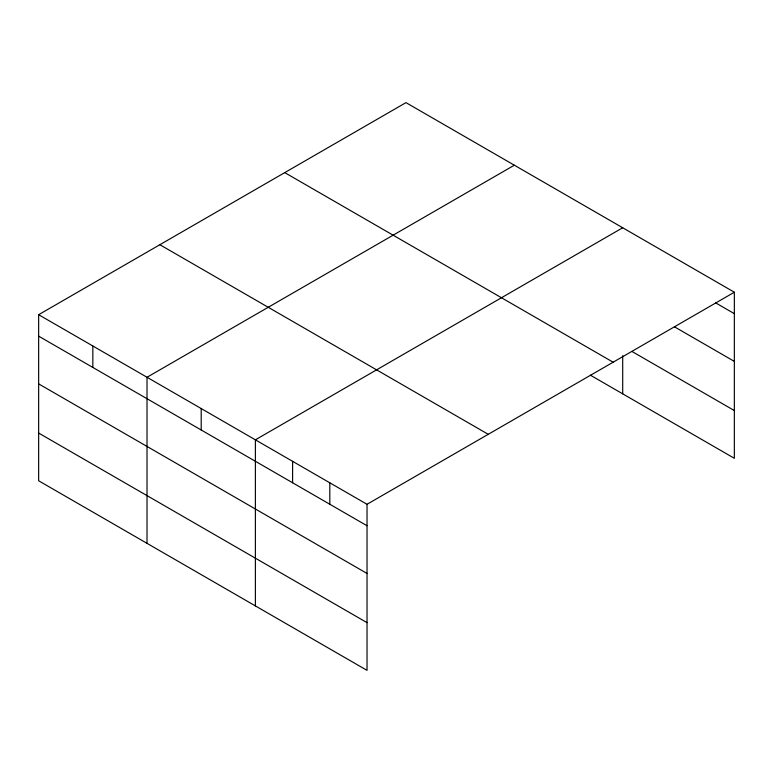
<?xml version="1.0" encoding="UTF-8"?>
<svg xmlns="http://www.w3.org/2000/svg" width="773" height="773" viewBox="0 0 773 773"><rect width="100%" height="100%" fill="white"/><g stroke="black" fill="none" stroke-linecap="round" stroke-linejoin="round"><path stroke-width="1.16" d="M734.35 292.223L405.97 102.635L38.65 314.698L38.65 480.777L367.03 670.365L367.03 504.296L734.35 292.223L734.35 458.302L590.398 375.185M514.335 165.2L147.015 377.263L147.015 543.342M622.7 227.764L255.38 439.827L255.38 605.906M715.74 302.919L734.35 313.664M674.394 326.776L734.35 361.397M632.005 351.483L734.35 410.569M284.754 172.621L613.134 362.208M159.866 244.722L488.246 434.31M38.65 314.698L367.03 504.296M38.65 336.149L367.03 525.737M38.65 383.872L367.03 573.46M38.65 433.054L367.03 622.642M622.7 355.657L622.7 393.834M329.81 482.806L329.81 504.247M292.6 461.317L292.6 482.758M201.202 408.55L201.202 429.991M92.837 345.985L92.837 367.426"/></g></svg>
